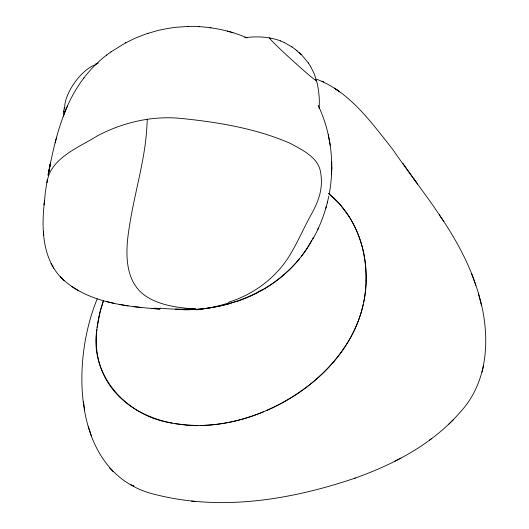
<?xml version="1.0" encoding="UTF-8"?>
<svg xmlns="http://www.w3.org/2000/svg" width="529" height="529" viewBox="0 0 529 529"><rect width="100%" height="100%" fill="white"/><g stroke="black" fill="none" stroke-linecap="round" stroke-linejoin="round"><path stroke-width="0.79" d="M329.349 193.376C334.692 163.805 331.108 132.495 318.141 105.311M47.074 182.717C49.594 158.297 79.581 147.148 97.191 135.973C123.204 122.173 152.947 115.335 182.366 118.556C219.059 122.351 256.208 128.554 290.229 143.346C302.449 150.097 318.927 157.497 320.759 173.307A27.396 13.853 -86.2 0 1 321.368 180.363C321.844 192.364 317.255 203.764 311.462 214.04C304.711 226.253 299.097 239.068 292.16 251.182C278.75 275.649 255.381 293.866 228.852 302.132M366.147 280.972C365.737 296.458 362.352 311.852 356.235 326.082A145.343 104.411 -24.7 0 1 323.179 372.899A143.61 103.254 -24.7 0 1 284.919 401.352C259.223 415.794 230.161 424.88 200.57 425.481M63.526 116.737L63.91 110.746M96.873 329.514C89.308 376.152 127.681 416.753 172.289 423.134M319.06 108.359C319.886 99.102 318.802 89.725 316.567 80.725M63.771 112.022L64.273 107.612M97.118 327.365L100.173 311.495L103.433 300.565M47.279 179.576L45.362 192.159L44.119 204.882L44.515 200.974C41.249 228.092 41.976 260.903 64.108 280.515C90.307 303.084 126.543 306.503 159.619 309.068L151.492 308.46M363.754 302.039C366.418 288.761 366.881 275.06 365.136 261.63A226.128 158.865 -27.6 0 0 359.978 239.425C353.967 221.691 343.367 205.292 328.668 193.548M48.146 174.762L50.599 162.324L48.344 174.167C52.675 150.877 57.985 127.535 67.54 105.76L67.646 105.502C76.434 85.843 89.593 67.95 106.851 54.923M354.344 478.381C393.735 464.442 432.411 444.148 460.19 412.217C491.725 378.116 490.436 326.684 475.842 285.303C459 234.089 422.631 193.098 392.677 149.323C371.55 122.774 350.092 92.099 317.241 79.456M48.02 175.35L50.599 162.8M328.833 196.047C325.745 211.064 320.422 225.625 312.91 239.002M482.058 372.171L483.493 366.008M363.264 304.34C352.142 353.617 311.211 391.116 266.14 410.683M55.161 142.843L56.603 137.236M325.818 208.221L326.267 206.535M327.2 203.017L327.649 201.331M101.317 307.283C97.402 320.931 95.319 335.274 96.734 349.464A146.163 105.291 -24.3 0 0 100.96 368.197A145.349 104.696 -24.3 0 0 111.421 387.638A143.809 103.598 -24.4 0 0 140.635 412.243C178.709 431.975 224.878 427.875 263.475 411.807M97.25 298.839C70.489 363.211 71.99 475.65 156.214 494.741C222.101 511.338 291.995 499.561 355.329 478.031M63.526 115.54L67.646 105.502M317.651 229.804L318.405 228.085M311.819 240.397L306.965 248.564L301.219 256.591M83.635 78.246L83.899 77.862M298.006 260.526L299.639 258.569M448.916 424.073L453.439 419.623M110.865 51.954L125.433 42.922L135.556 38.015L146.612 33.75L158.171 30.398L167.64 28.467L175.866 27.27L188.258 26.45M106.488 55.195L111.196 51.71M429.647 440.035L431.651 438.581M395.004 461.149L400.81 458.107M259.911 291.181L249.655 296.273M125.433 42.922L125.876 42.71M98.341 62.991L95.491 64.313L96.549 63.824M239.015 300.545L228.138 303.95M237.085 301.213L228.29 303.911A119.402 80.448 -23.2 0 1 200.861 309.002L198.177 309.234A118.932 80.157 -23.3 0 1 182.366 309.657M147.505 33.472L148.021 33.32M244.596 37.718C256.638 36.164 269.254 36.627 280.707 40.971M203.566 308.711L200.861 308.996A119.177 80.256 -23.3 0 1 176.217 309.28M198.468 26.622L199.757 26.675M197.899 425.508L187.398 425.118L174.742 423.584M187.927 26.45L198.977 26.622M195.492 309.048C179.053 307.799 161.973 305.888 147.584 297.252C123.76 282.936 125.287 251.368 129.248 227.483C133.328 200.074 141.078 173.353 145.006 145.918A165.134 61.357 80.1 0 0 147.26 119.217M194.54 501.399L195.637 501.479L191.597 501.148M210.172 27.7L211.051 27.812M199.407 26.642C215.772 27.753 232.033 31.323 247.103 37.883M141.408 307.534L133.255 306.589M158.938 308.658L160.36 308.824M154.686 308.109L156.108 308.308M128.097 305.874L119.733 304.479M114.449 303.428L106.111 301.451M233.018 32.699L227.258 31.059M284.199 42.472L292.061 47.002M280.509 40.892L284.357 42.538M322.022 81.248L323.464 81.883L322.498 81.459M133.123 485.748L133.963 486.151L130.742 484.557M71.832 286.606L78.682 290.838M295.473 49.514L297.153 50.916M291.849 46.843L295.579 49.594M328.714 193.588L339.664 204.002L349.054 216.447M296.855 50.658L302.416 55.81L308.334 62.977M299.103 52.635L301.173 54.586M60.332 276.76L64.108 280.515M109.331 467.722L113.153 471.736M402.827 163.216L417.573 184.105M413.757 178.65L416.085 181.976M439.249 214.8L443.871 221.611M310.477 66.284L314.133 73.531L316.534 80.613M308.242 62.832L310.609 66.482M51.042 263.402L53.819 268.296M471.537 273.348L475.842 285.303M88.244 426.156L91.636 436.795M478.282 293.172L481.364 305.121M330.222 145.303L328.218 134.406M83.443 401.213L84.653 409.949M43.385 231.266L43.775 235.484M331.663 161.821L331.716 168.758M195.313 308.427A161.887 133.606 25.1 0 1 160.34 308.149M229.202 302.767A161.881 134.657 26.3 0 1 195.71 309.829M313.221 237.726A124.315 83.675 -23.9 0 1 310.186 243.36C303.62 254.614 295.156 264.725 285.396 273.354A101.799 69.114 -23.4 0 1 262.119 290.037M261.954 289.813A102.54 69.676 -23.4 0 1 257.887 292.041M258.106 292.378A98.381 67.328 -23.4 0 1 237.131 301.404M348.988 216.48A219.264 154.19 -27.4 0 1 365.995 280.992M101.456 307.27A225.923 165.438 -20.9 0 1 103.638 300.267M182.399 309.577A118.522 79.74 -23.2 0 1 175.416 309.154M222.663 305.332A118.952 80.13 -23.2 0 1 203.572 308.672M228.144 304.003A118.536 79.839 -23.3 0 1 222.669 305.412M249.582 296.114A96.873 65.854 -23.4 0 1 238.969 300.373M283.134 275.516A101.442 68.988 -23.4 0 1 260.003 291.32M298.039 260.539A108.511 73.591 -23.5 0 1 283.041 275.457M315.416 79.198A31.833 1.177 42.3 0 1 293.178 61.106A31.833 1.177 42.3 0 1 270.504 38.472M64.783 108.868A30.365 12.901 -54.2 0 1 74.225 83.218A30.365 12.901 -54.2 0 1 95.584 64.736M331.577 172.838L331.551 174.292L331.723 167.336L331.577 172.838M335.71 89.011L334.566 88.204L339.644 91.815L335.71 89.011"/></g></svg>
